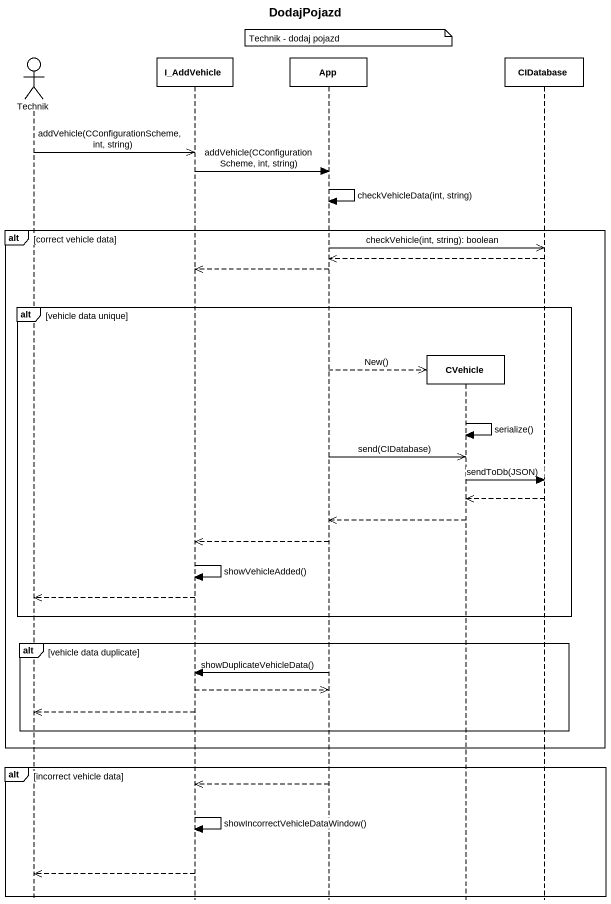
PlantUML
@startuml
title DodajPojazd
hide footbox
actor Technik
participant I_AddVehicle
participant App
participant CVehicle
participant CIDatabase

note over App : Technik - dodaj pojazd
Technik ->> I_AddVehicle : addVehicle(CConfigurationScheme, int, string)
I_AddVehicle -> App : addVehicle(CConfigurationScheme, int, string)
App -> App : checkVehicleData(int, string)
alt correct vehicle data
  App ->> CIDatabase : checkVehicle(int, string): boolean
  CIDatabase -->> App
  App -->> I_AddVehicle
  alt vehicle data unique
    App -->> CVehicle ** : New()
    CVehicle -> CVehicle : serialize()
    App ->> CVehicle : send(CIDatabase)
    CVehicle -> CIDatabase : sendToDb(JSON)
    CIDatabase -->> CVehicle
    CVehicle -->> App
    App -->> I_AddVehicle
    I_AddVehicle -> I_AddVehicle : showVehicleAdded()
    I_AddVehicle -->> Technik
  end
  alt vehicle data duplicate
    App -> I_AddVehicle : showDuplicateVehicleData()
    I_AddVehicle -->> App
    I_AddVehicle -->> Technik
  end
end
alt incorrect vehicle data
  App -->> I_AddVehicle
  I_AddVehicle -> I_AddVehicle : showIncorrectVehicleDataWindow()
  I_AddVehicle -->> Technik
end
@enduml
